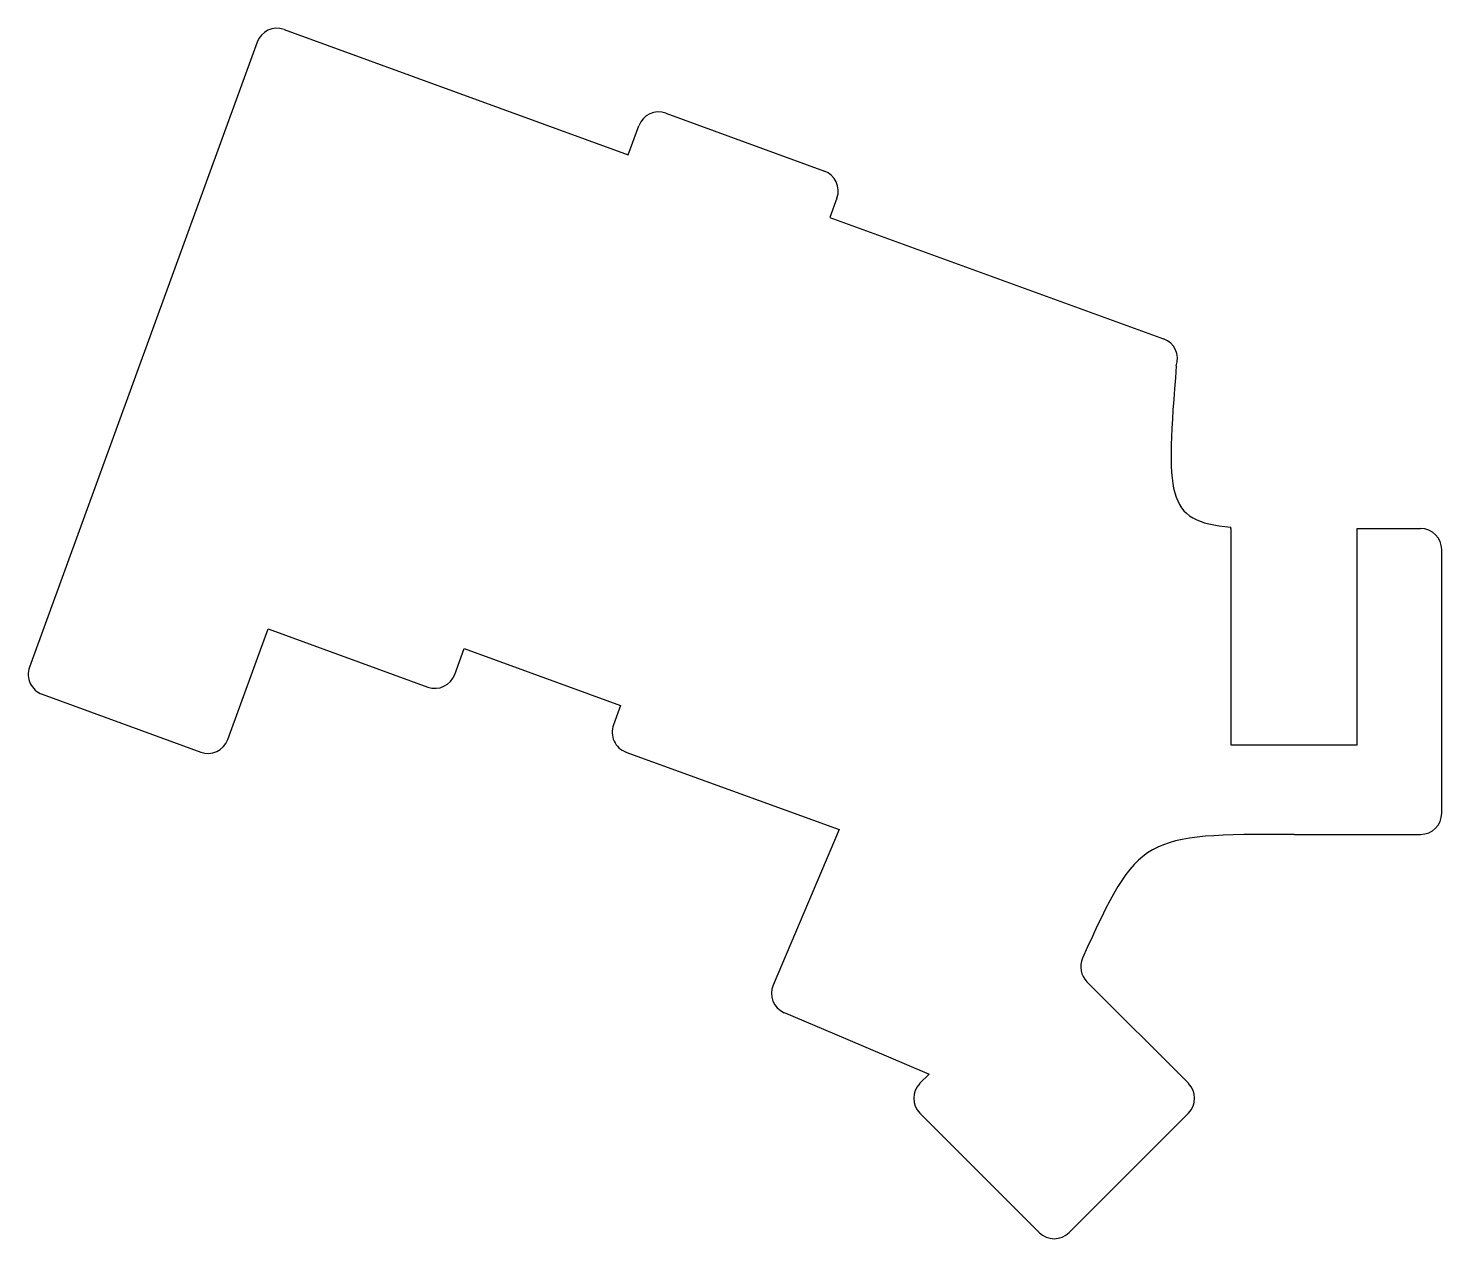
# Model space of a CAD drawing. Extents: x -124 to 10, y -54 to 61.
import ezdxf

# ---------------------------------------------------------------- set-up
doc = ezdxf.new("R2010")
doc.units = 0
doc.header["$MEASUREMENT"] = 0
doc.layers.add('MODELSKETCH_VISIBLE', color=7, linetype='CONTINUOUS')

msp = doc.modelspace()

# ---------------------------------------------------------------- linework, layer by layer
at = {"layer": 'MODELSKETCH_VISIBLE'}
for p, q in [((-100.18, 61.05), (-67.54, 49.17)), ((-102.74, 59.86), (-124.31, 0.59)), ((-63.98, 53.12), (-48.94, 47.64)), ((-67.54, 49.17), (-66.54, 51.92)), ((-47.75, 45.08), (-48.42, 43.24)), ((-48.42, 43.24), (-16.78, 31.72)), ((-10.41, 13.75), (-10.41, 13.88)), ((-10.41, 13.75), (-10.41, -6.75)), ((1.59, 13.75), (7.59, 13.75)), ((1.59, -6.75), (1.59, 13.75)), ((9.59, -13.25), (9.59, 11.75)), ((-105.52, -6.25), (-101.7, 4.24)), ((-101.7, 4.24), (-86.55, -1.28)), ((-83.99, -0.08), (-83.1, 2.36)), ((-83.1, 2.36), (-68.28, -3.03)), ((-123.12, -1.97), (-108.08, -7.45)), ((-68.28, -3.03), (-68.95, -4.87)), ((-67.76, -7.44), (-47.55, -14.79)), ((-10.41, -6.75), (-4.41, -6.75)), ((-4.41, -6.75), (1.59, -6.75)), ((-47.55, -14.79), (-53.81, -29.53)), ((-4.41, -15.25), (7.59, -15.25)), ((-14.43, -38.85), (-24.06, -29.22)), ((-52.75, -32.15), (-46.95, -34.61)), ((-46.95, -34.61), (-39.01, -37.98)), ((-39.01, -37.98), (-39.88, -38.85)), ((-39.88, -41.68), (-28.57, -53)), ((-25.74, -53), (-14.43, -41.68))]:
    msp.add_line(p, q, dxfattribs=at)
for centre, start, end in [((-100.86, 59.17), 70, 160), ((-64.66, 51.24), 70, 160), ((-49.63, 45.76), 340, 70), ((-17.46, 29.85), 340, 70), ((7.59, 11.75), 0, 90), ((-122.43, -0.09), 160, 250), ((-85.87, 0.6), 250, 340), ((-67.07, -5.56), 160, 250), ((-107.4, -5.57), 250, 340), ((7.59, -13.25), 270, 0), ((-22.64, -27.81), 155.7803, 225), ((-51.97, -30.31), 157, 247), ((-38.47, -40.27), 135, 225), ((-15.84, -40.27), 315, 45), ((-27.16, -51.58), 225, 315)]:
    msp.add_arc(centre, 2, start, end, dxfattribs=at)
for points in [[(-15.58, 29.16), (-16.53, 16.92), (-16.73, 14.4), (-10.41, 13.88)], [(-4.41, -15.25), (-18.71, -15.25), (-19.19, -15.25), (-24.47, -26.99)]]:
    msp.add_open_spline(points, degree=3, dxfattribs=at)

doc.saveas('drawing.dxf')
